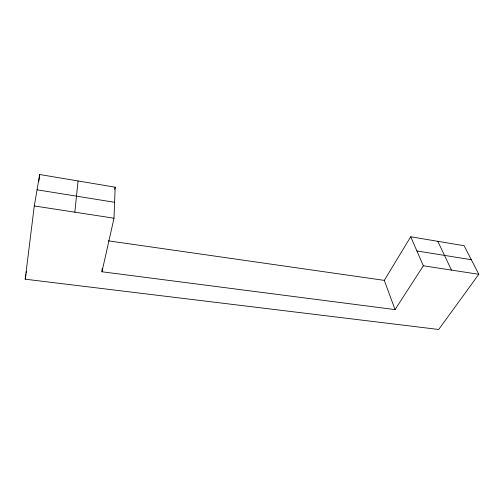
<?xml version="1.0" encoding="UTF-8"?>
<svg xmlns="http://www.w3.org/2000/svg" width="504" height="504" viewBox="0 0 504 504"><rect width="100%" height="100%" fill="white"/><g stroke="black" fill="none" stroke-linecap="round" stroke-linejoin="round"><path stroke-width="0.76" d="M101.965 271.776L114.005 218.207L115.164 187.186L39.684 174.523L34.291 205.947L25.2 279.197L438.694 329.477L478.8 274.302L464.134 245.732L410.716 236.767L384.287 280.375L395.048 309.601L101.965 271.776L102.129 268.695M74.844 212.184L78.051 180.961M38.802 181.528L39.684 174.523M25.2 279.197L25.969 274.592M26.221 273.055L26.479 271.517M114.666 189.491L115.164 187.186M395.048 309.601L423.354 265.778L410.716 236.767M108.291 240.83L384.287 280.375M34.291 205.947L114.005 218.207M423.354 265.778L478.8 274.302M37.063 189.813L114.597 202.293M416.89 250.948L471.303 259.705M437.8 241.315L451.483 270.1"/></g></svg>
